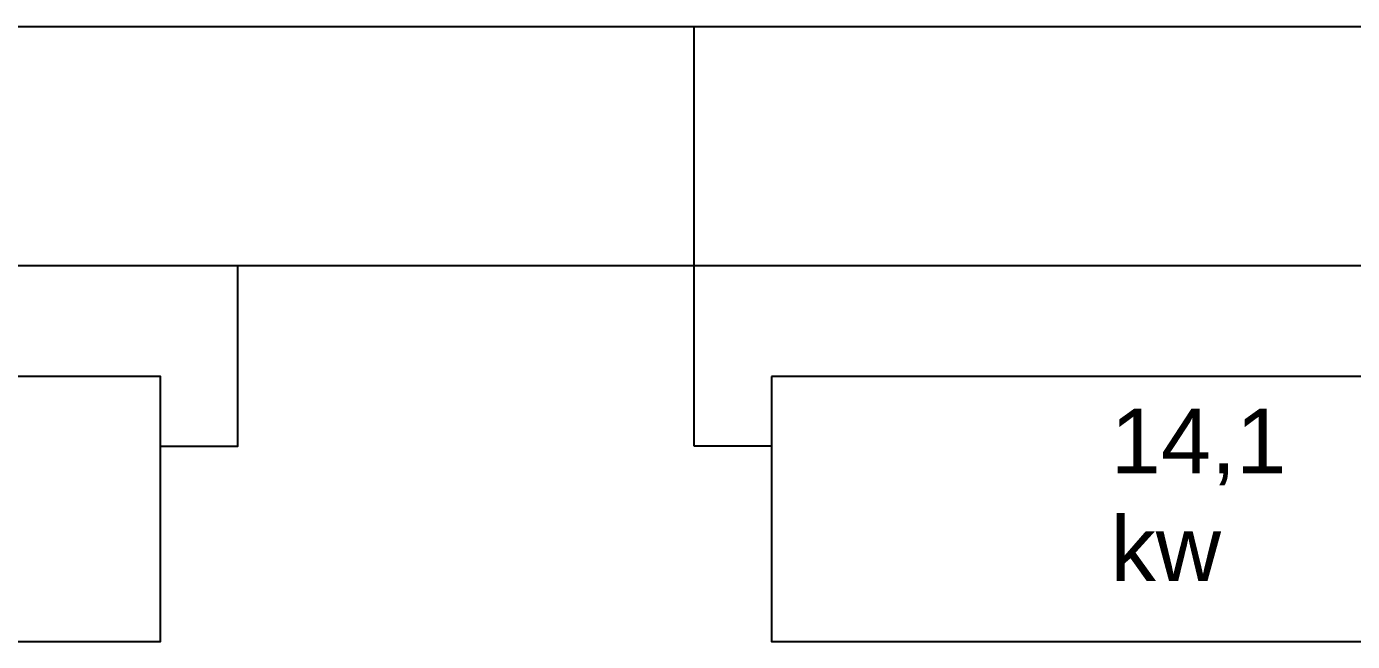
# Model space of a CAD drawing. Header units: metres. Extents: x 125 to 1179, y 511 to 749.
# Drawn here: x 446.2 to 497.5, y 608.7 to 632.5 of the extents above; entities that cross this region are included whole.
import ezdxf

# ---------------------------------------------------------------- set-up
doc = ezdxf.new("R2010")
doc.units = ezdxf.units.M
doc.styles.get("Standard").update_dxf_attribs({"font": 'arial.ttf'})

msp = doc.modelspace()

# ---------------------------------------------------------------- linework, layer by layer
at = {"color": 30, "true_color": 0xf26722}
for p, q in [((443.213, 632.472), (509.097, 632.472)), ((472.037, 621.214), (472.037, 632.472)), ((472.037, 616.214), (472.037, 621.214)), ((475.037, 616.214), (472.037, 616.214))]:
    msp.add_line(p, q, dxfattribs=at)
at = {"color": 152, "true_color": 0x2776bb}
for p, q in [((399.351, 623.214), (454.376, 623.214)), ((454.376, 623.214), (509.097, 623.214))]:
    msp.add_line(p, q, dxfattribs=at)
msp.add_lwpolyline([(451.376, 616.214), (454.376, 616.214), (454.376, 623.214)], dxfattribs=at)
for points in [[(420.016, 608.654), (423.416, 608.654), (447.976, 608.654), (451.376, 608.654), (451.376, 618.914), (447.976, 618.914), (423.416, 618.914), (420.016, 618.914)], [(475.037, 618.914), (475.037, 608.654), (478.437, 608.654), (502.997, 608.654), (506.397, 608.654), (506.397, 618.914), (502.997, 618.914), (478.437, 618.914)]]:
    msp.add_lwpolyline(points, close=True)

# ---------------------------------------------------------------- texts
at = {"color": 242, "true_color": 0xcd2027, "insert": (488.17, 617.667), "char_height": 2.5, "attachment_point": 1}
msp.add_mtext_dynamic_manual_height_columns('{\\C256;14,1^Jkw}', width=5.52343, gutter_width=12.5, heights=[0], dxfattribs=at)

doc.saveas('drawing.dxf')
